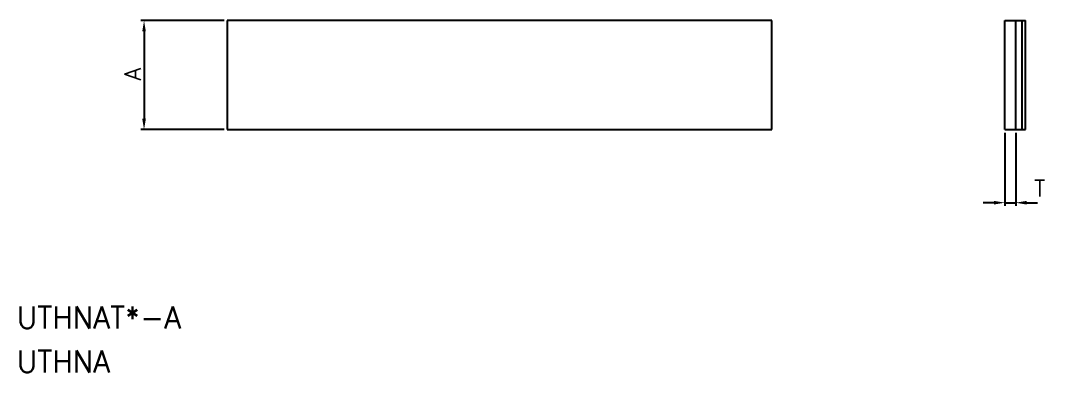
# Model space of a CAD drawing. Extents: x 659 to 2773, y 1362 to 1886.
# Drawn here: x 1831 to 2773, y 1363 to 1686 of the extents above; entities that cross this region are included whole.
import ezdxf

# ---------------------------------------------------------------- set-up
doc = ezdxf.new("R2010")
doc.units = 0
doc.layers.get('0').update_dxf_attribs({"linetype": 'CONTINUOUS'})
doc.layers.get('DEFPOINTS').update_dxf_attribs({"linetype": 'CONTINUOUS'})
doc.layers.add('DIM', color=4, linetype='CONTINUOUS')
doc.styles.get("Standard").update_dxf_attribs({"font": 'txt.shx'})
doc.dimstyles.get("Standard").update_dxf_attribs({"dimtxt": 2.5, "dimasz": 2.5, "dimexe": 1.25, "dimexo": 0.625, "dimtad": 1, "dimcen": 2.5, "dimazin": 3, "dimtfac": 1, "dimtmove": 0, "dimatfit": 3})

# ---------------------------------------------------------------- blocks, each defined once
blk = doc.blocks.new('*U9')
at = {"layer": 'DIM', "color": 0, "linetype": 'CONTINUOUS'}
blk.add_text('T', height=15, dxfattribs=at).set_placement((2761.17, 1524.28))
blk = doc.blocks.new('*D8')
at = {"layer": 'DEFPOINTS', "color": 0, "linetype": 'CONTINUOUS'}
for p in [(2734.29, 1585.64), (2744.29, 1585.64), (2744.29, 1518.58)]:
    blk.add_point(p, dxfattribs=at)
at = {"layer": 'DIM', "color": 0, "linetype": 'CONTINUOUS'}
for p, q in [((2734.29, 1582.64), (2734.29, 1515.58)), ((2744.29, 1582.64), (2744.29, 1515.58)), ((2724.29, 1518.58), (2714.29, 1518.58)), ((2734.29, 1518.58), (2744.29, 1518.58)), ((2754.29, 1518.58), (2764.29, 1518.58))]:
    blk.add_line(p, q, dxfattribs=at)
for points in [[(2724.29, 1520.25), (2724.29, 1516.91), (2734.29, 1518.58)], [(2754.29, 1520.25), (2754.29, 1516.91), (2744.29, 1518.58)]]:
    blk.add_solid(points, dxfattribs=at)
at = {"color": 7, "linetype": 'CONTINUOUS'}
blk.add_blockref('*U9', (0, 0), dxfattribs=at)
blk = doc.blocks.new('*U13')
at = {"layer": 'DIM', "color": 0, "linetype": 'CONTINUOUS'}
blk.add_text('A', height=15, rotation=90, dxfattribs=at).set_placement((1940.95, 1630.64))
blk = doc.blocks.new('*D12')
at = {"layer": 'DEFPOINTS', "color": 0, "linetype": 'CONTINUOUS'}
for p in [(2020.37, 1685.64), (1943.95, 1585.64), (2020.37, 1585.64)]:
    blk.add_point(p, dxfattribs=at)
at = {"layer": 'DIM', "color": 0, "linetype": 'CONTINUOUS'}
for p, q in [((2017.37, 1685.64), (1940.95, 1685.64)), ((1943.95, 1675.64), (1943.95, 1595.64)), ((2017.37, 1585.64), (1940.95, 1585.64))]:
    blk.add_line(p, q, dxfattribs=at)
for points in [[(1942.28, 1675.64), (1945.62, 1675.64), (1943.95, 1685.64)], [(1942.28, 1595.64), (1945.62, 1595.64), (1943.95, 1585.64)]]:
    blk.add_solid(points, dxfattribs=at)
at = {"color": 7, "linetype": 'CONTINUOUS'}
blk.add_blockref('*U13', (0, 0), dxfattribs=at)

msp = doc.modelspace()

# ---------------------------------------------------------------- linework, layer by layer
at = {"color": 7, "linetype": 'CONTINUOUS'}
for p, q in [((2520.37, 1685.641), (2020.37, 1685.641)), ((2020.37, 1685.641), (2020.37, 1585.641)), ((2520.37, 1585.641), (2520.37, 1685.641)), ((2734.289, 1685.641), (2753.289, 1685.641)), ((2734.289, 1585.641), (2734.289, 1685.641)), ((2744.289, 1585.641), (2744.289, 1685.641)), ((2750.289, 1585.641), (2750.289, 1685.641)), ((2753.289, 1585.641), (2753.289, 1685.641)), ((2020.37, 1585.641), (2520.37, 1585.641)), ((2734.289, 1585.641), (2753.289, 1585.641))]:
    msp.add_line(p, q, dxfattribs=at)

# ---------------------------------------------------------------- texts
for s, p in [('UTHNAT*-A', (1827.105, 1403.282)), ('UTHNA', (1827.105, 1362.924))]:
    msp.add_text(s, height=20).set_placement(p)

# ---------------------------------------------------------------- dimensions: what is measured, and where the dimension line sits
at = {"layer": 'DIM', "color": 4, "linetype": 'CONTINUOUS'}
dim = msp.add_linear_dim(base=(1943.95, 1585.641), p1=(2020.37, 1685.641), p2=(2020.37, 1585.641), angle=90, text='A', dimstyle='Standard', dxfattribs=at)
dim.commit()
dim.dimension.update_dxf_attribs({"geometry": '*D12', "text_midpoint": (1933.45, 1635.641)})
dim = msp.add_linear_dim(base=(2744.289, 1518.58), p1=(2734.289, 1585.641), p2=(2744.289, 1585.641), text='T', dimstyle='Standard', dxfattribs=at)
dim.commit()
dim.dimension.update_dxf_attribs({"geometry": '*D8', "text_midpoint": (2766.173, 1531.785), "dimtype": 128})

doc.saveas('drawing.dxf')
